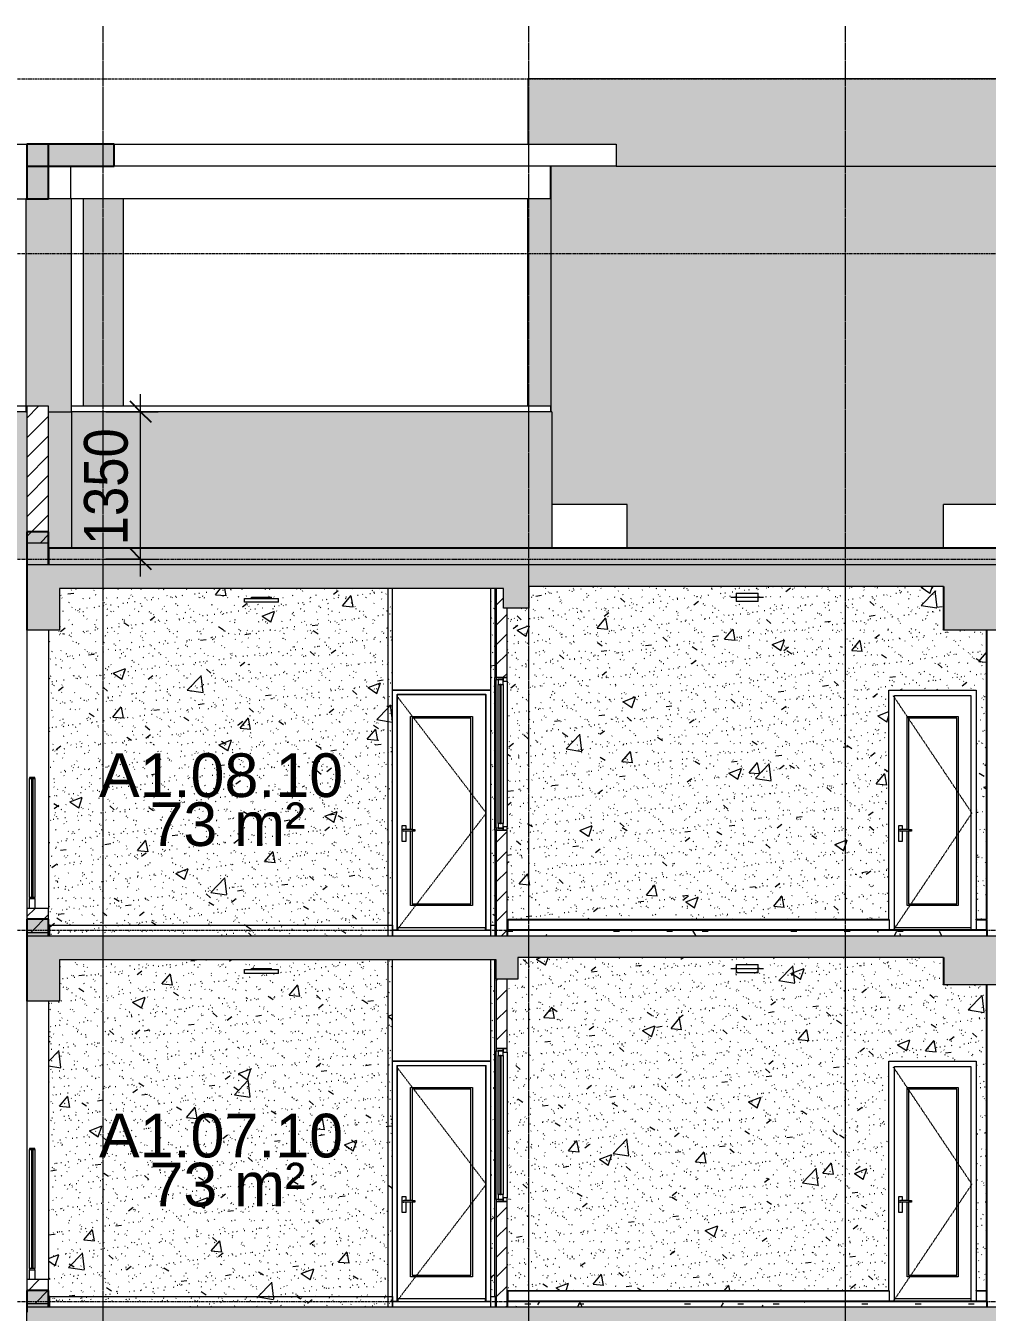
# Model space of a CAD drawing. Header units: millimetres. Extents: x 25061 to 259291, y -8723 to 35400.
# Drawn here: x 227800 to 236610, y 22500 to 34286 of the extents above; entities that cross this region are included whole.
import ezdxf

# ---------------------------------------------------------------- set-up
doc = ezdxf.new("R2010")
doc.units = ezdxf.units.MM
for name, pattern in [('Centre', [31.75, 6.35, -4.7625, 15.875, -4.7625]), ('Dash', [6.35, 3.175, -3.175]), ('Grid Line', [22.225, 12.7, -3.175, 3.175, -3.175])]:
    doc.linetypes.add(name, pattern=pattern)
for name, color, linetype, lineweight in [('0-2', 50, 'Continuous', 5), ('A-ANNO-DIMS', 211, 'Continuous', 9), ('A-ANNO-DIMS-160', 211, 'Continuous', 9), ('A-AREA-IDEN', 2, 'Continuous', 9), ('A-DETL-GENF-2', 7, 'Continuous', 9), ('A-DETL-GENF-HDLN-1', 7, 'Dash', 9), ('A-DETL-THIN', 151, 'Continuous', 9), ('A-DOOR', 31, 'Continuous', 9), ('A-DOOR-1', 7, 'Continuous', 9), ('A-FLOR-1', 10, 'Continuous', 25), ('A-FLOR-2', 7, 'Continuous', 9), ('A-FLOR-3', 192, 'Continuous', 25), ('A-FLOR-HRAL-1', 253, 'Continuous', 9), ('A-FLOR-LEVL-2', 51, 'Centre', 9), ('A-FLOR-PATT-1', 7, 'Continuous', 9), ('A-FLOR-PATT-3', 8, 'Continuous', 9), ('A-FLOR-PATT-4', 67, 'Continuous', 9), ('A-GLAZ', 151, 'Continuous', 9), ('A-GLAZ-3', 7, 'Continuous', 9), ('A-WALL', 113, 'Continuous', 9), ('A-WALL-1', 113, 'Continuous', 18), ('A-WALL-2', 250, 'Continuous', 18), ('A-WALL-3', 7, 'Continuous', 9), ('A-WALL-PATT-1', 7, 'Continuous', 9), ('A-WALL-PATT-2', 9, 'Continuous', 9), ('A-WALL-PATT-3', 111, 'Continuous', 5), ('A-WALL-PATT-4', 111, 'Continuous', 9), ('E-LITE-EQPM', 33, 'Continuous', 9), ('E-LITE-EQPM-1', 7, 'Continuous', 9), ('I-WALL', 2, 'Continuous', 9), ('I-WALL-1', 250, 'Continuous', 18), ('I-WALL-2', 7, 'Continuous', 9), ('S-BEAM-1', 12, 'Continuous', 5), ('S-BEAM-2', 10, 'Continuous', 25), ('S-BEAM-3', 7, 'Continuous', 9), ('S-COLS', 52, 'Continuous', 9), ('S-COLS-1', 7, 'Continuous', 9), ('S-GRID-1', 1, 'Grid Line', 9)]:
    doc.layers.add(name, color=color, linetype=linetype, lineweight=lineweight)
doc.styles.add('Arial', font='arial.ttf', dxfattribs={"height": 400})
doc.styles.add('UTM Avo', font='', dxfattribs={"width": 0.9, "height": 400})
doc.styles.get('UTM Avo').set_extended_font_data('UTM Avo')
doc.dimstyles.new('1_Dim_chi_tiet_2_5', dxfattribs={"dimscale": 304.8, "dimtxt": 399.720379, "dimasz": 0.629921, "dimexe": 0.524934, "dimexo": 0.0625, "dimgap": 0.052493, "dimtad": 1, "dimdec": 0, "dimrnd": 5, "dimzin": 0, "dimdsep": 46, "dimtxsty": 'UTM Avo', "dimblk1": 'OBLIQUE', "dimblk2": 'OBLIQUE', "dimsah": 1, "dimcen": 0.09, "dimdle": 0.524934, "dimazin": 0, "dimtfac": 1, "dimtdec": 4, "dimtix": 1, "dimtmove": 0, "dimatfit": 3, "dimfxl": 1.049869, "dimfxlon": 1, "dimtvp": 1, "dimtolj": 1, "dimtzin": 0, "dimarcsym": 2})
pattern_1 = [(45, (-80880.3, 14125), (-90.50967, 90.50967), [])]
pattern_2 = [(0, (-80880.3, 14125), (650.24, 162.56), [53.645, -434.035, 53.645, -3034.995]), (0, (-80880.3, 14125), (650.24, 162.56), [-541.325, -434.035, 53.645, -921.715, -1625.6]), (0, (-80880.3, 14125), (650.24, 162.56), [-1950.72, 53.645, -434.035, 53.645, -1084.275]), (0, (-80880.3, 14125), (650.24, 162.56), [-2492.045, -271.475, 53.645, -759.155]), (120, (-80636.46, 14206.28), (-465.9011, 481.84436), [53.645, -434.035, 53.645, -3034.995]), (120, (-80636.46, 14206.28), (-465.9011, 481.84436), [-541.325, -434.035, 53.645, -921.715, -1625.6]), (120, (-80636.46, 14206.28), (-465.9011, 481.84436), [-1950.72, 53.645, -434.035, 53.645, -1084.275]), (120, (-80636.46, 14206.28), (-465.9011, 481.84436), [-2492.045, -271.475, 53.645, -759.155]), (240, (-80555.18, 14531.4), (-184.3389, -644.40436), [53.645, -434.035, 53.645, -3034.995]), (240, (-80555.18, 14531.4), (-184.3389, -644.40436), [-541.325, -434.035, 53.645, -921.715, -1625.6]), (240, (-80555.18, 14531.4), (-184.3389, -644.40436), [-1950.72, 53.645, -434.035, 53.645, -1084.275]), (240, (-80555.18, 14531.4), (-184.3389, -644.40436), [-2492.045, -271.475, 53.645, -759.155])]
pattern_3 = [(50, (-80880.3, 14125), (1165.978, -102.01), [121.92, -1341.12]), (355, (-80880.3, 14125), (-225.554, 1222.763), [97.536, -1072.896]), (100.451, (-80783.1, 14116.5), (940.433, 1120.746), [103.616, -1139.776]), (46.184, (-80880.3, 14450.1), (1734.906, -269.074), [182.88, -2011.68]), (96.636, (-80735.7, 14427.7), (1519.38, 1583.536), [155.424, -1709.665]), (351.184, (-80880.3, 14450.1), (1519.39, 1583.52), [146.304, -1609.344]), (21, (-80717.7, 14368.8), (970.332, -654.498), [121.92, -1341.12]), (326, (-80717.7, 14368.8), (395.533, 1178.804), [97.536, -1072.896]), (71.451, (-80636.9, 14314.3), (1365.87, 524.296), [103.616, -1139.776]), (37.5, (-80880.3, 14125), (19.767, 541.1527), [53.645, -1006.246, 53.645, -1035.507, -1076.96]), (37.5, (-80880.3, 14125), (19.767, 541.1527), [-2149.043, 53.645, -1023.315]), (7.5, (-80880.3, 14125), (427.646, 641.156), [53.645, -567.334, 53.645, -981.862, -410.464]), (7.5, (-80880.3, 14125), (427.646, 641.156), [-1656.486, 53.645, -356.819]), (327.5, (-81242.8, 14125), (867.782, -36.665), [53.645, -352.755, 53.645, -1214.323, -1682.496]), (327.5, (-81242.8, 14125), (867.782, -36.665), [-1674.368, 53.645, -1628.85]), (317.5, (-81405.4, 14125), (948.028, 162.731), [53.645, -474.675, 53.645, -788.416, -1194.816]), (317.5, (-81405.4, 14125), (948.028, 162.731), [-1370.38, 53.645, -1141.17])]
pattern_4 = [(37.5, (-80880.3, 14125), (-5.1206, 156.61216), [5.364, -118.181, 5.364, -132.812, -132.08]), (37.5, (-80880.3, 14125), (-5.1206, 156.61216), [-261.722, 5.364, -126.716]), (7.5, (-80880.3, 14125), (143.847, 229.3842), [5.364, -61.285, 5.364, -105.989, -42.672]), (7.5, (-80880.3, 14125), (143.847, 229.3842), [-178.003, 5.364, -37.308]), (327.5, (-80980.28, 14125), (253.1176, 0.4601), [5.364, -35.276, 5.364, -140.94, -191.008]), (327.5, (-80980.28, 14125), (253.1176, 0.4601), [-186.944, 5.364, -185.644]), (317.5, (-80980.28, 14125), (244.3381, 71.3376), [5.364, -14.956, 5.364, -90.546, -109.728]), (317.5, (-80980.28, 14125), (244.3381, 71.3376), [-116.23, 5.364, -104.364])]
pattern_5 = [(45, (-80880.3, 14125), (-84.8528, 84.8528), [])]

# ---------------------------------------------------------------- blocks, each defined once
blk = doc.blocks.new('NCV_TKTC_KET CAU_rvt-2-TKCS_MẶT CẮT 2')
at = {"layer": 'A-FLOR-PATT-1'}
h = blk.add_hatch(color=256, dxfattribs=at)
h.paths.add_polyline_path([(-53453, 33000), (-52653, 33000), (-52653, 33200), (-53453, 33200)])
h.paths.add_polyline_path([(-108251, 33000), (-107451, 33000), (-107451, 33200), (-108251, 33200)])
h = blk.add_hatch(color=256, dxfattribs=at)
h.paths.add_polyline_path([(-53453, 29150), (-53452, 29150), (-53453, 29350)])
h.paths.add_polyline_path([(-127253, 29150), (-127252, 29150), (-127253, 29350)])
blk.add_hatch(color=256, dxfattribs=at).paths.add_polyline_path([(-53453, 25730), (-53452, 25730), (-53453, 25900)])
at = {"layer": 'S-BEAM-1'}
for points in [[(-53253, 32700), (-53253, 33200), (-53453, 33200), (-53453, 32700)], [(-53452, 29350), (-53253, 29350), (-53253, 29650), (-53453, 29650), (-53453, 29350)], [(-53453, 28750), (-53452, 28750), (-53453, 28991)], [(-45053, 28750), (-45053, 28750), (-45053, 28991)], [(-53452, 25900), (-53452, 25950), (-53253, 25950), (-53253, 26100), (-53453, 26100), (-53453, 25900)], [(-53452, 22500), (-53452, 22550), (-53253, 22550), (-53253, 22700), (-53453, 22700), (-53453, 22500)]]:
    blk.add_hatch(color=256, dxfattribs=at).paths.add_polyline_path(points)
at = {"layer": 'A-FLOR-1'}
for p, q in [((-52653, 33200), (-53453, 33200)), ((-53453, 33200), (-53453, 33000)), ((-52653, 33000), (-52653, 33200)), ((-53453, 33000), (-52653, 33000)), ((-53453, 29350), (-53453, 29150)), ((-53453, 25900), (-53453, 25730))]:
    blk.add_line(p, q, dxfattribs=at)
at = {"layer": 'A-FLOR-2'}
for p, q in [((-52653, 33200), (-48053, 33200)), ((-48053, 33200), (-48053, 33000)), ((-48053, 33000), (-52653, 33000))]:
    blk.add_line(p, q, dxfattribs=at)
at = {"layer": 'S-BEAM-2'}
for p, q in [((-53253, 33200), (-53453, 33200)), ((-53453, 33200), (-53453, 32700)), ((-53253, 32700), (-53253, 33200)), ((-53453, 32700), (-53253, 32700)), ((-53253, 29650), (-53453, 29650)), ((-53453, 29650), (-53453, 29350)), ((-53253, 29350), (-53253, 29650)), ((-53453, 29350), (-53453, 28750)), ((-45053, 29150), (-45053, 28750)), ((-53253, 26100), (-53453, 26100)), ((-53453, 26100), (-53453, 25900)), ((-53253, 25950), (-53253, 26100)), ((-53453, 25900), (-53453, 25350)), ((-45053, 25750), (-45053, 25500)), ((-53253, 22700), (-53453, 22700)), ((-53453, 22700), (-53453, 22500)), ((-53253, 22550), (-53253, 22700))]:
    blk.add_line(p, q, dxfattribs=at)
at = {"layer": 'S-BEAM-3'}
for p, q in [((-60778, 33200), (-53453, 33200)), ((-48653, 32700), (-48653, 33000)), ((-60768, 32700), (-53463, 32700)), ((-48653, 32700), (-53043, 32700))]:
    blk.add_line(p, q, dxfattribs=at)
at = {"layer": 'S-COLS-1'}
blk.add_line((-53053, 33000), (-53053, 32700), dxfattribs=at)
blk = doc.blocks.new('DOOR_CW_01 CANH MO-PANEL KINH - DIG_02-800x2200-CỬA NHÔM KÍNH-401063-TKCS_MẶT CẮT 2')
at = {"layer": 'A-DETL-GENF-HDLN-1'}
for p, q in [((-44793, 6673), (-45513, 7747)), ((-45513, 5600), (-44793, 6673))]:
    blk.add_line(p, q, dxfattribs=at)
at = {"layer": 'A-DOOR-1'}
for p, q in [((-45503, 5600), (-45503, 7750)), ((-45503, 7750), (-44803, 7750)), ((-44803, 7750), (-44803, 5600)), ((-45388, 6524), (-45388, 7558)), ((-45388, 7558), (-44918, 7558)), ((-44933, 7543), (-45373, 7543)), ((-45373, 7543), (-45373, 6524)), ((-44933, 5841), (-44933, 7543)), ((-44918, 7558), (-44918, 5826)), ((-45428, 6556), (-45467, 6556)), ((-45467, 6556), (-45467, 6416)), ((-45373, 6524), (-45448, 6524)), ((-45373, 6508), (-45448, 6508)), ((-45428, 6524), (-45428, 6556)), ((-45428, 6416), (-45428, 6508)), ((-45388, 5826), (-45388, 6508)), ((-45373, 6524), (-45347, 6524)), ((-45373, 6508), (-45373, 5841)), ((-45347, 6508), (-45373, 6508)), ((-45347, 6524), (-45347, 6508)), ((-45467, 6416), (-45428, 6416)), ((-44918, 5826), (-45388, 5826)), ((-45373, 5841), (-44933, 5841)), ((-45553, 5700), (-45553, 5695)), ((-44753, 5695), (-44753, 5700)), ((-45503, 5626), (-44803, 5626))]:
    blk.add_line(p, q, dxfattribs=at)
for start, end in [(90, 180), (180, 270)]:
    blk.add_arc((-45448, 6516), 8.5, start, end, dxfattribs=at)
blk = doc.blocks.new('M_Fixed - 900 x 1400-V145-TKCS_MẶT CẮT 2')
at = {"layer": 'A-GLAZ-3'}
for p, q in [((-49152.564287, 7915), (-49152.564287, 7896)), ((-49089.564287, 7915), (-49152.564287, 7915)), ((-49089.564287, 7896), (-49089.564287, 7915)), ((-49089.564287, 7915), (-49089.564287, 7883)), ((-49052.564287, 7915), (-49089.564287, 7915)), ((-49052.564287, 7883), (-49052.564287, 7915)), ((-49152.564287, 7896), (-49089.564287, 7896)), ((-49152.564287, 6534), (-49152.564287, 7896)), ((-49133.564287, 7896), (-49133.564287, 7852)), ((-49089.564287, 7896), (-49133.564287, 7896)), ((-49133.564287, 7852), (-49089.564287, 7852)), ((-49133.564287, 6578), (-49133.564287, 7852)), ((-49117.564287, 7852), (-49117.564287, 6578)), ((-49105.564287, 7852), (-49117.564287, 7852)), ((-49105.564287, 6578), (-49105.564287, 7852)), ((-49089.564287, 7852), (-49089.564287, 7896)), ((-49089.564287, 7883), (-49052.564287, 7883)), ((-49089.564287, 7852), (-49089.564287, 6578)), ((-49052.564287, 7883), (-49052.564287, 6547)), ((-49152.564287, 6534), (-49152.564287, 6515)), ((-49089.564287, 6534), (-49152.564287, 6534)), ((-49152.564287, 6515), (-49089.564287, 6515)), ((-49133.564287, 6578), (-49133.564287, 6534)), ((-49089.564287, 6578), (-49133.564287, 6578)), ((-49133.564287, 6534), (-49089.564287, 6534)), ((-49117.564287, 6578), (-49105.564287, 6578)), ((-49089.564287, 6534), (-49089.564287, 6578)), ((-49089.564287, 6547), (-49089.564287, 6515)), ((-49052.564287, 6547), (-49089.564287, 6547)), ((-49089.564287, 6515), (-49089.564287, 6534)), ((-49089.564287, 6515), (-49052.564287, 6515)), ((-49052.564287, 6515), (-49052.564287, 6547))]:
    blk.add_line(p, q, dxfattribs=at)
blk = doc.blocks.new('Railing - 50 x 10mm-V146-TKCS_MẶT CẮT 2')
at = {"layer": 'A-FLOR-HRAL-1'}
for p, q in [((-53427.635618, 5900), (-53427.635618, 6990)), ((-53377.635618, 6990), (-53377.635618, 5900)), ((-53427.635618, 5800), (-53427.635618, 5890)), ((-53377.635618, 5890), (-53377.635618, 5800))]:
    blk.add_line(p, q, dxfattribs=at)
blk = doc.blocks.new('Railing - 10mm-V147-TKCS_MẶT CẮT 2')
at = {"layer": 'A-FLOR-HRAL-1'}
for p, q in [((-53407.635618, 5900), (-53407.635618, 6990)), ((-53397.635618, 6990), (-53397.635618, 5900))]:
    blk.add_line(p, q, dxfattribs=at)
blk = doc.blocks.new('Railing - Railing-V248-TKCS_MẶT CẮT 2')
at = {"layer": 'A-FLOR-HRAL-1'}
for p, q in [((-53427.635618, 13800), (-53427.635618, 13790)), ((-53377.635618, 13800), (-53427.635618, 13800)), ((-53427.635618, 13790), (-53377.635618, 13790)), ((-53377.635618, 13790), (-53377.635618, 13800)), ((-53377.635618, 12700), (-53427.635618, 12700)), ((-53427.635618, 12700), (-53427.635618, 12690)), ((-53427.635618, 12690), (-53377.635618, 12690)), ((-53377.635618, 12690), (-53377.635618, 12700))]:
    blk.add_line(p, q, dxfattribs=at)
for name in ['Railing - 50 x 10mm-V146-TKCS_MẶT CẮT 2', 'Railing - 10mm-V147-TKCS_MẶT CẮT 2']:
    blk.add_blockref(name, (0, 6800))
blk = doc.blocks.new('LIC_12-ĐÈN LED VUÔNG GẮN NỔI 24W - LIC_12-ĐÈN LED VUÔNG GẮN NỔI 24W - ÁNH SÁNG VÀNG 4500K-516180-TKCS_MẶT CẮT 2')
at = {"layer": 'E-LITE-EQPM-1'}
for p, q in [((-51458, 8639), (-51147, 8639)), ((-51458, 8604), (-51458, 8639)), ((-51147, 8604), (-51458, 8604)), ((-51394, 8650), (-51212, 8650)), ((-51394, 8639), (-51394, 8650)), ((-51212, 8639), (-51212, 8650)), ((-51147, 8604), (-51147, 8639))]:
    blk.add_line(p, q, dxfattribs=at)
blk = doc.blocks.new('LIC_08-ĐÈN LED TRÒN GẮN NỔI - LIC_08 - ĐÈN LED TRÒN GẮN NỔI_ P_18W_ ÁNH SÁNG TRẮNG 6000K-511864-TKCS_MẶT CẮT 2')
at = {"layer": 'E-LITE-EQPM-1'}
for p, q in [((-47003, 8650), (-46953, 8650)), ((-46956, 8650), (-46965, 8650)), ((-46965, 8650), (-46738, 8650)), ((-46953, 8687), (-46953, 8610)), ((-46953, 8687), (-46853, 8687)), ((-46853, 8610), (-46953, 8610)), ((-46943, 8618), (-46943, 8615)), ((-46853, 8687), (-46753, 8687)), ((-46753, 8610), (-46853, 8610)), ((-46763, 8615), (-46763, 8618)), ((-46753, 8610), (-46753, 8687)), ((-46753, 8650), (-46703, 8650)), ((-46738, 8650), (-46751, 8650))]:
    blk.add_line(p, q, dxfattribs=at)
blk = doc.blocks.new('DOOR_CW_01 CANH MO-PANEL KINH - DIG_01-900x2200-CỬA NHÔM KÍNH-901226-TKCS_MẶT CẮT 2')
at = {"layer": 'A-DETL-GENF-HDLN-1'}
for p, q in [((-49243, 6673), (-50063, 7747)), ((-50063, 5600), (-49243, 6673))]:
    blk.add_line(p, q, dxfattribs=at)
at = {"layer": 'A-DOOR-1'}
for p, q in [((-49203, 7800), (-50103, 7800)), ((-50063, 7760), (-50063, 5600)), ((-50063, 7760), (-49243, 7760)), ((-49248, 7758), (-50058, 7758)), ((-50058, 7758), (-50058, 5626)), ((-49248, 5626), (-49248, 7758)), ((-49243, 5600), (-49243, 7760)), ((-49938, 6524), (-49938, 7558)), ((-49938, 7558), (-49368, 7558)), ((-49923, 7543), (-49923, 6524)), ((-49383, 7543), (-49923, 7543)), ((-49383, 5841), (-49383, 7543)), ((-49368, 7558), (-49368, 5826)), ((-49978, 6556), (-50017, 6556)), ((-50017, 6556), (-50017, 6416)), ((-49923, 6524), (-49998, 6524)), ((-49923, 6508), (-49998, 6508)), ((-49978, 6524), (-49978, 6556)), ((-49978, 6416), (-49978, 6508)), ((-49938, 5826), (-49938, 6508)), ((-49923, 6524), (-49897, 6524)), ((-49923, 6508), (-49923, 5841)), ((-49897, 6508), (-49923, 6508)), ((-49897, 6524), (-49897, 6508)), ((-50017, 6416), (-49978, 6416)), ((-49368, 5826), (-49938, 5826)), ((-49923, 5841), (-49383, 5841)), ((-50063, 5600), (-50103, 5600)), ((-50058, 5626), (-49248, 5626)), ((-50053, 5626), (-50053, 5600)), ((-49253, 5626), (-49253, 5600)), ((-49203, 5600), (-49243, 5600))]:
    blk.add_line(p, q, dxfattribs=at)
for start, end in [(90, 180), (180, 270)]:
    blk.add_arc((-49998, 6516), 8.5, start, end, dxfattribs=at)
blk = doc.blocks.new('Railing - Railing-906786-TKCS_MẶT CẮT 2')
at = {"layer": 'A-FLOR-HRAL-1'}
for p, q in [((-49042.564287, 5695), (-49052.564287, 5695)), ((-49052.564287, 5695), (-49052.564287, 5600)), ((-49042.564287, 5600), (-49042.564287, 5695)), ((-44752.564287, 5695), (-44662.564287, 5695)), ((-44752.564287, 5600), (-44752.564287, 5695)), ((-44652.564287, 5695), (-44662.564287, 5695)), ((-44662.564287, 5695), (-44662.564287, 5600)), ((-44652.564287, 5600), (-44652.564287, 5695)), ((-49052.564287, 5600), (-49042.564287, 5600)), ((-44662.564287, 5600), (-44652.564287, 5600))]:
    blk.add_line(p, q, dxfattribs=at)
blk = doc.blocks.new('Railing - Railing-906796-TKCS_MẶT CẮT 2')
at = {"layer": 'A-FLOR-HRAL-1'}
for p, q in [((-49042.564287, 5695), (-45552.564287, 5695)), ((-45552.564287, 5695), (-45552.564287, 5600))]:
    blk.add_line(p, q, dxfattribs=at)
blk = doc.blocks.new('Railing - Railing-906811-TKCS_MẶT CẮT 2')
at = {"layer": 'A-FLOR-HRAL-1'}
for p, q in [((-53242.564287, 5645), (-53252.564287, 5645)), ((-53252.564287, 5645), (-53252.564287, 5550)), ((-53242.564287, 5550), (-53242.564287, 5645)), ((-53242.564287, 5645), (-50142.564287, 5645)), ((-50142.564287, 5550), (-50142.564287, 5645)), ((-50142.564287, 5645), (-50102.564287, 5645)), ((-50102.564287, 5645), (-50102.564287, 5550)), ((-49202.564287, 5645), (-49162.564287, 5645)), ((-49202.564287, 5550), (-49202.564287, 5645)), ((-49152.564287, 5645), (-49162.564287, 5645)), ((-49162.564287, 5645), (-49162.564287, 5550)), ((-49152.564287, 5550), (-49152.564287, 5645))]:
    blk.add_line(p, q, dxfattribs=at)
blk = doc.blocks.new('NCV_TKTC_TANG 6 - 8_rvt-4-TKCS_MẶT CẮT 2')
at = {"layer": 'A-FLOR-PATT-4'}
h = blk.add_hatch(dxfattribs=at)
h.set_pattern_fill('FP_36', color=256, style=0, pattern_type=2)
h.set_pattern_definition(pattern_2)
h.paths.add_polyline_path([(-48079, 22550), (-44653, 22550), (-44653, 22600), (-49053, 22600), (-49053, 22550), (-48874, 22550)])
at = {"layer": 'A-WALL-PATT-1'}
h = blk.add_hatch(dxfattribs=at)
h.set_pattern_fill('FP_39', color=256, style=0, pattern_type=2)
h.set_pattern_definition(pattern_5)
h.paths.add_polyline_path([(-44653, 22700), (-44653, 25500), (-44663, 25500), (-44663, 22700)])
at = {"layer": 'A-WALL-PATT-2'}
h = blk.add_hatch(dxfattribs=at)
h.set_pattern_fill('FP_37', color=256, style=0, pattern_type=2)
h.set_pattern_definition(pattern_3)
h.paths.add_polyline_path([(-50464, 22550), (-50143, 22550), (-50143, 25730), (-53152, 25730), (-53153, 25350), (-53253, 25350), (-53253, 22645), (-53243, 22645), (-53243, 22550), (-51260, 22550)])
h.paths.add_polyline_path([(-51147, 25604), (-51458, 25604), (-51458, 25639), (-51394, 25639), (-51394, 25650), (-51212, 25650), (-51212, 25639), (-51147, 25639)])
h = blk.add_hatch(dxfattribs=at)
h.set_pattern_fill('FP_38', color=256, style=0, pattern_type=2)
h.set_pattern_definition(pattern_4)
h.paths.add_polyline_path([(-50464, 22550), (-50143, 22550), (-50143, 25730), (-53152, 25730), (-53153, 25350), (-53253, 25350), (-53253, 22645), (-53243, 22645), (-53243, 22550), (-51260, 22550)])
h.paths.add_polyline_path([(-51147, 25604), (-51458, 25604), (-51458, 25639), (-51394, 25639), (-51394, 25650), (-51212, 25650), (-51212, 25639), (-51147, 25639)])
h = blk.add_hatch(dxfattribs=at)
h.set_pattern_fill('FP_37', color=256, style=0, pattern_type=2)
h.set_pattern_definition(pattern_3)
h.paths.add_polyline_path([(-50103, 22550), (-50103, 25730), (-50143, 25730), (-50143, 22550)])
h = blk.add_hatch(dxfattribs=at)
h.set_pattern_fill('FP_38', color=256, style=0, pattern_type=2)
h.set_pattern_definition(pattern_4)
h.paths.add_polyline_path([(-50103, 22550), (-50103, 25730), (-50143, 25730), (-50143, 22550)])
h = blk.add_hatch(dxfattribs=at)
h.set_pattern_fill('FP_37', color=256, style=0, pattern_type=2)
h.set_pattern_definition(pattern_3)
h.paths.add_polyline_path([(-49163, 22550), (-49163, 25730), (-49203, 25730), (-49203, 22550)])
h = blk.add_hatch(dxfattribs=at)
h.set_pattern_fill('FP_38', color=256, style=0, pattern_type=2)
h.set_pattern_definition(pattern_4)
h.paths.add_polyline_path([(-49163, 22550), (-49163, 25730), (-49203, 25730), (-49203, 22550)])
h = blk.add_hatch(dxfattribs=at)
h.set_pattern_fill('FP_37', color=256, style=0, pattern_type=2)
h.set_pattern_definition(pattern_3)
h.paths.add_polyline_path([(-49043, 22700), (-45553, 22700), (-45553, 24800), (-44753, 24800), (-44753, 22700), (-44663, 22700), (-44663, 25500), (-45053, 25500), (-45053, 25750), (-48953, 25750), (-48953, 25550), (-49053, 25550), (-49053, 22700)])
h.paths.add_polyline_path([(-46808, 25610), (-46953, 25610), (-46953, 25687), (-46753, 25687), (-46753, 25610), (-46803, 25610)])
h = blk.add_hatch(dxfattribs=at)
h.set_pattern_fill('FP_38', color=256, style=0, pattern_type=2)
h.set_pattern_definition(pattern_4)
h.paths.add_polyline_path([(-49043, 22700), (-45553, 22700), (-45553, 24800), (-44753, 24800), (-44753, 22700), (-44663, 22700), (-44663, 25500), (-45053, 25500), (-45053, 25750), (-48953, 25750), (-48953, 25550), (-49053, 25550), (-49053, 22700)])
h.paths.add_polyline_path([(-46808, 25610), (-46953, 25610), (-46953, 25687), (-46753, 25687), (-46753, 25610), (-46803, 25610)])
h = blk.add_hatch(dxfattribs=at)
h.set_pattern_fill('FP_34', color=256, style=0, pattern_type=2)
h.set_pattern_definition(pattern_1)
h.paths.add_polyline_path([(-49153, 22550), (-49053, 22550), (-49053, 23515), (-49153, 23515), (-49153, 22822)])
h.paths.add_polyline_path([(-49053, 24915), (-49053, 25550), (-49153, 25550), (-49153, 24915)])
h = blk.add_hatch(dxfattribs=at)
h.set_pattern_fill('FP_34', color=256, style=0, pattern_type=2)
h.set_pattern_definition(pattern_1)
h.paths.add_polyline_path([(-53253, 22580), (-53253, 22800), (-53453, 22800), (-53453, 22580)])
at = {"layer": 'A-FLOR-1'}
for p, q in [((-44653, 22600), (-49053, 22600)), ((-49053, 22600), (-49053, 22550)), ((-44653, 22550), (-44653, 22600))]:
    blk.add_line(p, q, dxfattribs=at)
at = {"layer": 'A-FLOR-2'}
blk.add_line((-50103, 22600), (-49203, 22600), dxfattribs=at)
at = {"layer": 'A-WALL-2'}
for p, q in [((-49153, 24915), (-49053, 24915)), ((-49053, 23515), (-49153, 23515)), ((-53453, 22800), (-53453, 22580)), ((-53253, 22800), (-53453, 22800)), ((-53253, 22580), (-53253, 22800)), ((-49053, 22550), (-49053, 22700)), ((-53453, 22580), (-53253, 22580))]:
    blk.add_line(p, q, dxfattribs=at)
at = {"layer": 'A-WALL-3'}
for p, q in [((-49153, 25550), (-49153, 24915)), ((-49053, 24915), (-49053, 25550)), ((-53453, 25350), (-53453, 22800)), ((-50103, 24800), (-49203, 24800)), ((-49153, 23515), (-49153, 22550)), ((-49053, 22700), (-49053, 23515))]:
    blk.add_line(p, q, dxfattribs=at)
at = {"layer": 'I-WALL-1'}
for p, q in [((-44663, 25500), (-44663, 22700)), ((-44653, 22700), (-44653, 25500)), ((-44663, 22700), (-44653, 22700))]:
    blk.add_line(p, q, dxfattribs=at)
at = {"layer": 'I-WALL-2'}
for p, q in [((-50143, 22550), (-50143, 25730)), ((-50103, 22550), (-50103, 25730)), ((-49203, 25730), (-49203, 22550)), ((-49163, 22645), (-49163, 25730)), ((-53253, 25350), (-53253, 22800)), ((-45553, 22700), (-45553, 24800)), ((-45553, 24800), (-44753, 24800)), ((-44753, 24800), (-44753, 22700)), ((-49043, 22700), (-45553, 22700)), ((-44753, 22700), (-44663, 22700))]:
    blk.add_line(p, q, dxfattribs=at)
at = {"layer": ''}
for name, p in [('Railing - Railing-V248-TKCS_MẶT CẮT 2', (0, 10200)), ('Railing - Railing-906811-TKCS_MẶT CẮT 2', (0, 17000)), ('Railing - Railing-906786-TKCS_MẶT CẮT 2', (0, 17000)), ('Railing - Railing-906796-TKCS_MẶT CẮT 2', (0, 17000))]:
    blk.add_blockref(name, p, dxfattribs=at)
at = {"layer": 'A-DOOR'}
for name in ['DOOR_CW_01 CANH MO-PANEL KINH - DIG_01-900x2200-CỬA NHÔM KÍNH-901226-TKCS_MẶT CẮT 2', 'DOOR_CW_01 CANH MO-PANEL KINH - DIG_02-800x2200-CỬA NHÔM KÍNH-401063-TKCS_MẶT CẮT 2']:
    blk.add_blockref(name, (0, 17000), dxfattribs=at)
at = {"layer": 'A-GLAZ'}
blk.add_blockref('M_Fixed - 900 x 1400-V145-TKCS_MẶT CẮT 2', (0, 17000), dxfattribs=at)
at = {"layer": 'E-LITE-EQPM'}
for name in ['LIC_12-ĐÈN LED VUÔNG GẮN NỔI 24W - LIC_12-ĐÈN LED VUÔNG GẮN NỔI 24W - ÁNH SÁNG VÀNG 4500K-516180-TKCS_MẶT CẮT 2', 'LIC_08-ĐÈN LED TRÒN GẮN NỔI - LIC_08 - ĐÈN LED TRÒN GẮN NỔI_ P_18W_ ÁNH SÁNG TRẮNG 6000K-511864-TKCS_MẶT CẮT 2']:
    blk.add_blockref(name, (0, 17000), dxfattribs=at)
blk = doc.blocks.new('NCV_TKTC_TANG 6 - 8_rvt-5-TKCS_MẶT CẮT 2')
at = {"layer": 'A-FLOR-PATT-4'}
h = blk.add_hatch(dxfattribs=at)
h.set_pattern_fill('FP_36', color=256, style=0, pattern_type=2)
h.set_pattern_definition(pattern_2)
h.paths.add_polyline_path([(-48874, 25950), (-44653, 25950), (-44653, 26000), (-49053, 26000), (-49053, 25950)])
at = {"layer": 'A-WALL-PATT-1'}
h = blk.add_hatch(dxfattribs=at)
h.set_pattern_fill('FP_39', color=256, style=0, pattern_type=2)
h.set_pattern_definition(pattern_5)
h.paths.add_polyline_path([(-49163, 25950), (-49153, 25950), (-49153, 26915), (-49163, 26915), (-49163, 26215)])
h.paths.add_polyline_path([(-49163, 28315), (-49153, 28315), (-49153, 29130), (-49163, 29130), (-49163, 28374)])
h = blk.add_hatch(dxfattribs=at)
h.set_pattern_fill('FP_39', color=256, style=0, pattern_type=2)
h.set_pattern_definition(pattern_5)
h.paths.add_polyline_path([(-44653, 26100), (-44653, 28749), (-44663, 28749), (-44663, 26100)])
at = {"layer": 'A-WALL-PATT-2'}
h = blk.add_hatch(dxfattribs=at)
h.set_pattern_fill('FP_37', color=256, style=0, pattern_type=2)
h.set_pattern_definition(pattern_3)
h.paths.add_polyline_path([(-50464, 25950), (-50143, 25950), (-50143, 29130), (-53152, 29130), (-53153, 28750), (-53253, 28750), (-53253, 26045), (-53243, 26045), (-53243, 25950), (-52055, 25950)])
h.paths.add_polyline_path([(-51147, 29004), (-51458, 29004), (-51458, 29039), (-51394, 29039), (-51394, 29050), (-51212, 29050), (-51212, 29039), (-51147, 29039)])
h = blk.add_hatch(dxfattribs=at)
h.set_pattern_fill('FP_38', color=256, style=0, pattern_type=2)
h.set_pattern_definition(pattern_4)
h.paths.add_polyline_path([(-50464, 25950), (-50143, 25950), (-50143, 29130), (-53152, 29130), (-53153, 28750), (-53253, 28750), (-53253, 26045), (-53243, 26045), (-53243, 25950), (-52055, 25950)])
h.paths.add_polyline_path([(-51147, 29004), (-51458, 29004), (-51458, 29039), (-51394, 29039), (-51394, 29050), (-51212, 29050), (-51212, 29039), (-51147, 29039)])
h = blk.add_hatch(dxfattribs=at)
h.set_pattern_fill('FP_37', color=256, style=0, pattern_type=2)
h.set_pattern_definition(pattern_3)
h.paths.add_polyline_path([(-50103, 25950), (-50103, 29130), (-50143, 29130), (-50143, 25950)])
h = blk.add_hatch(dxfattribs=at)
h.set_pattern_fill('FP_38', color=256, style=0, pattern_type=2)
h.set_pattern_definition(pattern_4)
h.paths.add_polyline_path([(-50103, 25950), (-50103, 29130), (-50143, 29130), (-50143, 25950)])
h = blk.add_hatch(dxfattribs=at)
h.set_pattern_fill('FP_37', color=256, style=0, pattern_type=2)
h.set_pattern_definition(pattern_3)
h.paths.add_polyline_path([(-49163, 25950), (-49163, 29130), (-49203, 29130), (-49203, 25950)])
h = blk.add_hatch(dxfattribs=at)
h.set_pattern_fill('FP_38', color=256, style=0, pattern_type=2)
h.set_pattern_definition(pattern_4)
h.paths.add_polyline_path([(-49163, 25950), (-49163, 29130), (-49203, 29130), (-49203, 25950)])
h = blk.add_hatch(dxfattribs=at)
h.set_pattern_fill('FP_34', color=256, style=0, pattern_type=2)
h.set_pattern_definition(pattern_1)
h.paths.add_polyline_path([(-49153, 25950), (-49053, 25950), (-49053, 26915), (-49153, 26915), (-49153, 26215)])
h.paths.add_polyline_path([(-49053, 28315), (-49053, 28950), (-49084, 28950), (-49084, 29130), (-49153, 29130), (-49153, 28315)])
h = blk.add_hatch(dxfattribs=at)
h.set_pattern_fill('FP_37', color=256, style=0, pattern_type=2)
h.set_pattern_definition(pattern_3)
h.paths.add_polyline_path([(-49053, 26100), (-45553, 26100), (-45553, 28200), (-44753, 28200), (-44753, 26100), (-44663, 26100), (-44663, 28749), (-45053, 28750), (-45053, 29150), (-48853, 29150), (-48853, 28950), (-49053, 28950), (-49053, 26215)])
h.paths.add_polyline_path([(-46775, 29010), (-46953, 29010), (-46953, 29087), (-46753, 29087), (-46753, 29010), (-46766, 29010)])
h = blk.add_hatch(dxfattribs=at)
h.set_pattern_fill('FP_38', color=256, style=0, pattern_type=2)
h.set_pattern_definition(pattern_4)
h.paths.add_polyline_path([(-49053, 26100), (-45553, 26100), (-45553, 28200), (-44753, 28200), (-44753, 26100), (-44663, 26100), (-44663, 28749), (-45053, 28750), (-45053, 29150), (-48853, 29150), (-48853, 28950), (-49053, 28950), (-49053, 26215)])
h.paths.add_polyline_path([(-46775, 29010), (-46953, 29010), (-46953, 29087), (-46753, 29087), (-46753, 29010), (-46766, 29010)])
h = blk.add_hatch(dxfattribs=at)
h.set_pattern_fill('FP_34', color=256, style=0, pattern_type=2)
h.set_pattern_definition(pattern_1)
h.paths.add_polyline_path([(-53253, 25980), (-53253, 26200), (-53453, 26200), (-53453, 25980)])
at = {"layer": 'A-FLOR-1'}
for p, q in [((-44653, 26000), (-49053, 26000)), ((-49053, 26000), (-49053, 25950)), ((-44653, 25950), (-44653, 26000))]:
    blk.add_line(p, q, dxfattribs=at)
at = {"layer": 'A-FLOR-2'}
blk.add_line((-50103, 26000), (-49203, 26000), dxfattribs=at)
at = {"layer": 'A-WALL-2'}
for p, q in [((-49153, 28315), (-49053, 28315)), ((-49053, 26915), (-49153, 26915)), ((-53453, 26200), (-53453, 25980)), ((-53253, 26200), (-53453, 26200)), ((-53253, 25980), (-53253, 26200)), ((-49053, 25950), (-49053, 26100)), ((-53453, 25980), (-53253, 25980))]:
    blk.add_line(p, q, dxfattribs=at)
at = {"layer": 'A-WALL-3'}
for p, q in [((-49153, 29130), (-49153, 28315)), ((-49153, 28315), (-49153, 29130)), ((-49053, 28315), (-49053, 28950)), ((-53453, 28750), (-53453, 26200)), ((-50103, 28200), (-49203, 28200)), ((-49153, 26915), (-49153, 25950)), ((-49153, 25950), (-49153, 26915)), ((-49053, 26100), (-49053, 26915))]:
    blk.add_line(p, q, dxfattribs=at)
at = {"layer": 'I-WALL-1'}
for p, q in [((-49163, 29130), (-49163, 28315)), ((-44663, 28749), (-44663, 26100)), ((-44653, 26100), (-44653, 28749)), ((-49163, 28315), (-49153, 28315)), ((-49163, 26915), (-49163, 25950)), ((-49153, 26915), (-49163, 26915)), ((-44663, 26100), (-44653, 26100))]:
    blk.add_line(p, q, dxfattribs=at)
at = {"layer": 'I-WALL-2'}
for p, q in [((-50143, 25950), (-50143, 29130)), ((-50103, 25950), (-50103, 29130)), ((-49203, 29130), (-49203, 25950)), ((-53253, 28750), (-53253, 26200)), ((-49163, 26915), (-49163, 28315)), ((-45553, 26100), (-45553, 28200)), ((-45553, 28200), (-44753, 28200)), ((-44753, 28200), (-44753, 26100)), ((-49043, 26100), (-45553, 26100)), ((-44753, 26100), (-44663, 26100))]:
    blk.add_line(p, q, dxfattribs=at)
at = {"layer": ''}
for name, p in [('Railing - Railing-V248-TKCS_MẶT CẮT 2', (0, 13600)), ('Railing - Railing-906786-TKCS_MẶT CẮT 2', (0, 20400)), ('Railing - Railing-906796-TKCS_MẶT CẮT 2', (0, 20400)), ('Railing - Railing-906811-TKCS_MẶT CẮT 2', (0, 20400))]:
    blk.add_blockref(name, p, dxfattribs=at)
at = {"layer": 'A-DOOR'}
for name in ['DOOR_CW_01 CANH MO-PANEL KINH - DIG_01-900x2200-CỬA NHÔM KÍNH-901226-TKCS_MẶT CẮT 2', 'DOOR_CW_01 CANH MO-PANEL KINH - DIG_02-800x2200-CỬA NHÔM KÍNH-401063-TKCS_MẶT CẮT 2']:
    blk.add_blockref(name, (0, 20400), dxfattribs=at)
at = {"layer": 'A-GLAZ'}
blk.add_blockref('M_Fixed - 900 x 1400-V145-TKCS_MẶT CẮT 2', (0, 20400), dxfattribs=at)
at = {"layer": 'E-LITE-EQPM'}
for name in ['LIC_12-ĐÈN LED VUÔNG GẮN NỔI 24W - LIC_12-ĐÈN LED VUÔNG GẮN NỔI 24W - ÁNH SÁNG VÀNG 4500K-516180-TKCS_MẶT CẮT 2', 'LIC_08-ĐÈN LED TRÒN GẮN NỔI - LIC_08 - ĐÈN LED TRÒN GẮN NỔI_ P_18W_ ÁNH SÁNG TRẮNG 6000K-511864-TKCS_MẶT CẮT 2']:
    blk.add_blockref(name, (0, 20400), dxfattribs=at)
blk = doc.blocks.new('G1_SOF - BO TRU - 200x200-3061822-TKCS_MẶT CẮT 2')
at = {"layer": 'S-COLS'}
for p, q in [((-48853, 30750), (-48853, 30800)), ((-48653, 30800), (-48853, 30800)), ((-48653, 30800), (-48653, 30750))]:
    blk.add_line(p, q, dxfattribs=at)
blk = doc.blocks.new('DIMBLOCK93-TKCS_MẶT CẮT 2')
at = {"layer": 'A-ANNO-DIMS-160'}
for p, q in [((228853, 29240), (228853, 30910)), ((228533, 30750), (229013, 30750)), ((228853, 30750), (228533, 30750)), ((228533, 29400), (229013, 29400)), ((228853, 29400), (228533, 29400))]:
    blk.add_line(p, q, dxfattribs=at)
at = {"layer": 'A-ANNO-DIMS-160', "lineweight": 25}
for p, q in [((228853, 30750), (228757, 30846)), ((228853, 30750), (228949, 30654)), ((228853, 29400), (228757, 29496)), ((228853, 29400), (228949, 29304))]:
    blk.add_line(p, q, dxfattribs=at)
at = {"layer": 'A-ANNO-DIMS-160', "color": 0, "insert": (228334, 29527), "char_height": 400, "width": 1314.64, "attachment_point": 1, "rotation": 90, "line_spacing_factor": 1.110334, "style": 'UTM Avo'}
blk.add_mtext('1350', dxfattribs=at)
blk = doc.blocks.new('_Oblique')
at = {"color": 0, "linetype": 'ByBlock', "lineweight": -2}
blk.add_line((-0.5, -0.5), (0.5, 0.5), dxfattribs=at)

msp = doc.modelspace()

# ---------------------------------------------------------------- hatches: boundary and pattern name
at = {"layer": 'A-DETL-GENF-2'}
h = msp.add_hatch(color=256, dxfattribs=at)
h.paths.add_polyline_path([(236810.2, 28749.3), (236810.2, 29150), (238610.2, 29150), (238610.2, 28900), (238810.2, 28900), (238810.2, 29150), (243010.3, 29150), (243010.3, 28750), (243310.2, 28750), (243310.2, 29130), (247310.3, 29130), (247310.3, 28750), (247610.2, 28750), (247610.2, 29350), (227810.3, 29350), (227810.3, 28750), (228110.3, 28750), (228110.3, 29130), (232178.9, 29130), (232178.9, 28950), (232410.2, 28950), (232410.2, 29150), (236210.2, 29150), (236210.2, 28749.3), (236364.9, 28749.3)])
h.paths.add_polyline_path([(154310.3, 28750), (154310.3, 29130), (158310.3, 29130), (158310.3, 28750), (158610.3, 28750), (158610.3, 29150), (162810.2, 29150), (162810.2, 28900), (163010.2, 28900), (163010.2, 29150), (164810.2, 29150), (164810.2, 28900), (165410.3, 28900), (165410.3, 29150), (169310.6, 29150), (169310.6, 28950), (169510.6, 28950), (169510.6, 29130), (173510.3, 29130), (173510.3, 28750), (173810.3, 28750), (173810.3, 29500), (173610.3, 29500), (173610.3, 29350), (154010.3, 29350), (154010.3, 28750)])
h = msp.add_hatch(color=256, dxfattribs=at)
h.paths.add_polyline_path([(154310.3, 25350), (154310.3, 25950), (154010.3, 25950), (154010.3, 25350)])
h.paths.add_polyline_path([(247310.3, 25350), (247610.2, 25350), (247610.2, 25950), (247310.3, 25950)])
h.paths.add_polyline_path([(227810.3, 25350), (228110.3, 25350), (228110.3, 25730), (232109.9, 25730), (232109.9, 25550), (232309.9, 25550), (232309.9, 25750), (236210.2, 25750), (236210.2, 25500), (236810.2, 25500), (236810.2, 25750), (239210.2, 25750), (239210.2, 25500), (239410.1, 25500), (239410.1, 25750), (243010.3, 25750), (243010.3, 25350), (243310.2, 25350), (243310.2, 25730), (244910.2, 25730), (244910.2, 25500), (245110.2, 25500), (245110.2, 26100), (244910.2, 26100), (244910.2, 25950), (227810.3, 25950), (227810.3, 25906.7)])
h.paths.add_polyline_path([(173810.3, 25350), (173810.3, 26100), (173610.3, 26100), (173610.3, 25950), (156710.2, 25950), (156710.2, 26100), (156510.2, 26100), (156510.2, 25500), (156710.2, 25500), (156710.2, 25730), (158310.3, 25730), (158310.3, 25350), (158610.3, 25350), (158610.3, 25750), (162210.3, 25750), (162210.3, 25500), (162410.2, 25500), (162410.2, 25750), (164810.2, 25750), (164810.2, 25500), (165410.3, 25500), (165410.3, 25750), (169310.6, 25750), (169310.6, 25550), (169510.6, 25550), (169510.6, 25730), (173510.3, 25730), (173510.3, 25350), (173543, 25350)])
h = msp.add_hatch(color=256, dxfattribs=at)
h.paths.add_polyline_path([(154310.3, 21950), (154310.3, 22550), (154010.3, 22550), (154010.3, 21950)])
h.paths.add_polyline_path([(247310.3, 21950), (247610.2, 21950), (247610.2, 22550), (247310.3, 22550)])
h.paths.add_polyline_path([(243310.2, 21950), (243310.2, 22330), (244910.2, 22330), (244910.2, 22100), (245110.2, 22100), (245110.2, 22700), (244910.2, 22700), (244910.2, 22550), (227810.3, 22550), (227810.3, 21950), (228110.3, 21950), (228110.3, 22330), (232109.9, 22330), (232109.9, 22150), (232309.9, 22150), (232309.9, 22350), (236210.2, 22350), (236210.2, 22100), (236810.2, 22100), (236810.2, 22350), (239210.2, 22350), (239210.2, 22100), (239410.1, 22100), (239410.1, 22350), (243010.3, 22350), (243010.3, 21950)])
h.paths.add_polyline_path([(173510.3, 21950), (173810.3, 21950), (173810.3, 22700), (173610.3, 22700), (173610.3, 22550), (156710.2, 22550), (156710.2, 22700), (156510.2, 22700), (156510.2, 22100), (156710.2, 22100), (156710.2, 22330), (158310.3, 22330), (158310.3, 21950), (158610.3, 21950), (158610.3, 22350), (162210.3, 22350), (162210.3, 22100), (162410.2, 22100), (162410.2, 22350), (164810.2, 22350), (164810.2, 22100), (165410.3, 22100), (165410.3, 22350), (169310.6, 22350), (169310.6, 22150), (169510.6, 22150), (169510.6, 22330), (173510.3, 22330)])
at = {"layer": 'A-FLOR-PATT-3'}
h = msp.add_hatch(dxfattribs=at)
h.set_pattern_fill('FP_36', color=256, style=0, pattern_type=2)
h.set_pattern_definition([(0, (200382.47, 14125), (650.24, 162.56), [53.645, -434.035, 53.645, -3034.995]), (0, (200382.47, 14125), (650.24, 162.56), [-541.325, -434.035, 53.645, -921.715, -1625.6]), (0, (200382.47, 14125), (650.24, 162.56), [-1950.72, 53.645, -434.035, 53.645, -1084.275]), (0, (200382.47, 14125), (650.24, 162.56), [-2492.045, -271.475, 53.645, -759.155]), (120, (200626.31, 14206.28), (-465.9011, 481.84436), [53.645, -434.035, 53.645, -3034.995]), (120, (200626.31, 14206.28), (-465.9011, 481.84436), [-541.325, -434.035, 53.645, -921.715, -1625.6]), (120, (200626.31, 14206.28), (-465.9011, 481.84436), [-1950.72, 53.645, -434.035, 53.645, -1084.275]), (120, (200626.31, 14206.28), (-465.9011, 481.84436), [-2492.045, -271.475, 53.645, -759.155]), (240, (200707.6, 14531.4), (-184.3389, -644.40436), [53.645, -434.035, 53.645, -3034.995]), (240, (200707.6, 14531.4), (-184.3389, -644.40436), [-541.325, -434.035, 53.645, -921.715, -1625.6]), (240, (200707.6, 14531.4), (-184.3389, -644.40436), [-1950.72, 53.645, -434.035, 53.645, -1084.275]), (240, (200707.6, 14531.4), (-184.3389, -644.40436), [-2492.045, -271.475, 53.645, -759.155])])
h.paths.add_polyline_path([(154210.2, 29350), (173610.2, 29350.3), (173610.2, 29500), (154210.2, 29500)])
h.paths.add_polyline_path([(247410.2, 29350), (247410.2, 29500), (228010.1, 29500), (228010.1, 29350), (247310.3, 29350)])
at = {"layer": 'A-WALL-PATT-3'}
for points in [[(235569.7, 33000), (236820.2, 33000), (236820.2, 33800), (232400, 33800), (232400, 33200), (233210, 33200), (233210, 33000)], [(233310.2, 29500), (236210.2, 29500), (236210.2, 29900), (236710.3, 29900), (236710.3, 29500), (236810.2, 29500), (236810.2, 33000), (232610.1, 33000), (232610.2, 30750), (232620.1, 30750), (232620.1, 29900), (233310.2, 29900), (233310.2, 29550)], [(227810.1, 30750), (227810.1, 30800), (228010.1, 30800), (228010.1, 30750), (228220.2, 30750), (228220.2, 32700), (227800.2, 32700), (227800.2, 30750)], [(228695.2, 30800), (228695.2, 32700), (228325.2, 32700), (228325.2, 30800)], [(232410.2, 30800), (232410.3, 30800), (232410.3, 32700), (232400.3, 32700), (232400.3, 30800)], [(173820.2, 29350), (175010.2, 29350), (175010.2, 29400), (175020.2, 29400), (175020.2, 29350), (203735.2, 29350), (203735.2, 29400), (204085.2, 29400), (204085.2, 29350), (226600.2, 29350), (226600.2, 29400), (227810.1, 29400), (227810.1, 30750), (173820.2, 30750), (173820.2, 29451.9)], [(228020.1, 29500), (228210.1, 29500), (228210.1, 30750), (228010.1, 30750), (228010.1, 29500), (228019.1, 29500)], [(228220.1, 29500), (228220.1, 30750), (228210.1, 30750), (228210.1, 29500)], [(229208, 29500), (232610.1, 29500), (232610.1, 30750), (228220.1, 30750), (228220.1, 29500), (228690.5, 29500)], [(232620.1, 29500), (232620.1, 30750), (232610.1, 30750), (232610.1, 29500)]]:
    msp.add_hatch(color=256, dxfattribs=at).paths.add_polyline_path(points)
at = {"layer": 'A-WALL-PATT-4'}
msp.add_hatch(color=256, dxfattribs=at).paths.add_polyline_path([(232615.1, 30750), (232615.1, 33000), (232610.1, 33000), (232610.1, 32700), (232410.3, 32700), (232410.3, 30800), (232610.2, 30800), (232610.2, 30750)])
h = msp.add_hatch(dxfattribs=at)
h.set_pattern_fill('FP_34', color=256, style=0, pattern_type=2)
h.set_pattern_definition([(45, (200382.47, 14125), (-90.50967, 90.50967), [])])
h.paths.add_polyline_path([(228010.1, 29550), (228010.1, 30800), (227810.1, 30800), (227810.1, 29550)])

# ---------------------------------------------------------------- linework, layer by layer
at = {"layer": 'A-DETL-THIN'}
for p, q in [((227810.3, 28750), (227810.3, 29350)), ((227810.3, 29350), (247425.6, 29350)), ((232178.9, 29130), (228110.3, 29130)), ((228110.3, 29130), (228110.3, 28750)), ((232178.9, 28950), (232178.9, 29130)), ((236210.2, 29150), (232410.2, 29150)), ((232410.2, 29150), (232410.2, 28950)), ((236210.2, 28749.3), (236210.2, 29150)), ((232410.2, 28950), (232178.9, 28950)), ((228110.3, 28750), (227810.3, 28750)), ((236810.2, 28749.3), (236210.2, 28749.3)), ((227810.3, 25950), (244910.2, 25950)), ((227810.3, 25350), (227810.3, 25950)), ((232109.9, 25730), (228110.3, 25730)), ((228110.3, 25730), (228110.3, 25350)), ((232109.9, 25550), (232109.9, 25730)), ((236210.2, 25750), (232309.9, 25750)), ((232309.9, 25750), (232309.9, 25550)), ((236210.2, 25500), (236210.2, 25750)), ((232309.9, 25550), (232109.9, 25550)), ((236810.2, 25500), (236210.2, 25500)), ((228110.3, 25350), (227810.3, 25350)), ((227810.3, 22550), (244910.2, 22550)), ((227810.3, 21950), (227810.3, 22550))]:
    msp.add_line(p, q, dxfattribs=at)
at = {"layer": 'A-FLOR-3'}
for p, q in [((247410.2, 29500), (228010.1, 29500)), ((228010.1, 29500), (228010.1, 29350))]:
    msp.add_line(p, q, dxfattribs=at)
at = {"layer": 'A-FLOR-LEVL-2'}
for p, q in [((147110.2, 33800), (255566.7, 33800)), ((147110.2, 32200), (255566.7, 32200)), ((147110.2, 29400), (255566.7, 29400)), ((147110.2, 26000), (255566.7, 26000)), ((147110.2, 22600), (255566.7, 22600))]:
    msp.add_line(p, q, dxfattribs=at)
at = {"layer": 'A-WALL'}
for p, q in [((227810.1, 32700), (227800.2, 32700)), ((227800.2, 32700), (227800.2, 30750)), ((228220.2, 32700), (228010.1, 32700)), ((228220.2, 30750), (228220.2, 32700)), ((228325.2, 32700), (228325.2, 30800)), ((228695.2, 30800), (228695.2, 32700)), ((227800.2, 30800), (220495.2, 30800)), ((232610.1, 30800), (228220.2, 30800)), ((232610.1, 30750), (232610.1, 30800)), ((227800.2, 30750), (227810.1, 30750)), ((228010.1, 30750), (228220.2, 30750)), ((233310.2, 29900), (232620.1, 29900)), ((233310.2, 29500), (233310.2, 29900)), ((236210.2, 29500), (236210.2, 29900)), ((236710.3, 29900), (236210.2, 29900))]:
    msp.add_line(p, q, dxfattribs=at)
at = {"layer": 'A-WALL-1'}
for p, q in [((228010.1, 30800), (227810.1, 30800)), ((227810.1, 30800), (227810.1, 29550)), ((228010.1, 29550), (228010.1, 30800)), ((227810.1, 29550), (228010.1, 29550))]:
    msp.add_line(p, q, dxfattribs=at)
at = {"layer": 'I-WALL'}
for p, q in [((236820.2, 33800), (232400, 33800)), ((232400, 33800), (232400, 33200)), ((232615.1, 30750), (232615.1, 33000)), ((233210, 33000), (236820.2, 33000)), ((232400.3, 30800), (232400.3, 32700)), ((232610.1, 32700), (232610.1, 30800)), ((227800.2, 30750), (173820.2, 30750)), ((228220.1, 30750), (228220.1, 29500)), ((232620.1, 30750), (228220.2, 30750)), ((232620.1, 30750), (232620.1, 29500))]:
    msp.add_line(p, q, dxfattribs=at)
at = {"layer": 'S-GRID-1'}
for p, q in [((228510.2, 30285.9), (228510.2, 34285.9)), ((232410.2, 30285.9), (232410.2, 34285.9)), ((235310.2, 30285.9), (235310.2, 34285.9)), ((228510.2, -3283.1), (228510.2, 30285.9)), ((232410.2, -3283.1), (232410.2, 30285.9)), ((235310.2, -3283.1), (235310.2, 30285.9))]:
    msp.add_line(p, q, dxfattribs=at)

# ---------------------------------------------------------------- block references
at = {"layer": '0-2'}
for name in ['NCV_TKTC_KET CAU_rvt-2-TKCS_MẶT CẮT 2', 'NCV_TKTC_TANG 6 - 8_rvt-5-TKCS_MẶT CẮT 2', 'NCV_TKTC_TANG 6 - 8_rvt-4-TKCS_MẶT CẮT 2']:
    msp.add_blockref(name, (281262.8, 0), dxfattribs=at)
at = {"layer": 'S-COLS'}
msp.add_blockref('G1_SOF - BO TRU - 200x200-3061822-TKCS_MẶT CẮT 2', (281262.8, 0), dxfattribs=at)

# ---------------------------------------------------------------- texts
at = {"layer": 'A-AREA-IDEN', "char_height": 400, "line_spacing_factor": 0.936439, "style": 'Arial'}
for s, insert, width, attachment_point in [('\\pt8,16,24,32,40,48,56,64,72,80,88,96,104,112,120,128,136,144,152,160,168,176,184,192,200,208,216,224,232,240,248,256;A1.08.10', (229590, 27214.4), 2233.6, 8), ('\\pt8,16,24,32,40,48,56,64,72,80,88,96,104,112,120,128,136,144,152,160,168,176,184,192,200,208,216,224,232,240,248,256;73 m²', (229648, 26968.5), 1449.6, 5), ('\\pt8,16,24,32,40,48,56,64,72,80,88,96,104,112,120,128,136,144,152,160,168,176,184,192,200,208,216,224,232,240,248,256;A1.07.10', (229590, 23912.9), 2233.6, 8), ('\\pt8,16,24,32,40,48,56,64,72,80,88,96,104,112,120,128,136,144,152,160,168,176,184,192,200,208,216,224,232,240,248,256;73 m²', (229648, 23667), 1449.6, 5)]:
    msp.add_mtext(s, dxfattribs=dict(at, insert=insert, width=width, attachment_point=attachment_point))

# ---------------------------------------------------------------- dimensions: what is measured, and where the dimension line sits
at = {"layer": 'A-ANNO-DIMS'}
dim = msp.add_linear_dim(base=(228853.2, 30750), p1=(228533.2, 29400), p2=(228533.2, 30750), angle=90, dimstyle='1_Dim_chi_tiet_2_5', override={"dimpost": '<>', "dimfxl": 1350}, dxfattribs=at)
dim.commit()
dim.dimension.update_dxf_attribs({"geometry": 'DIMBLOCK93-TKCS_MẶT CẮT 2', "text_midpoint": (228630.2, 30075)})

doc.saveas('drawing.dxf')
